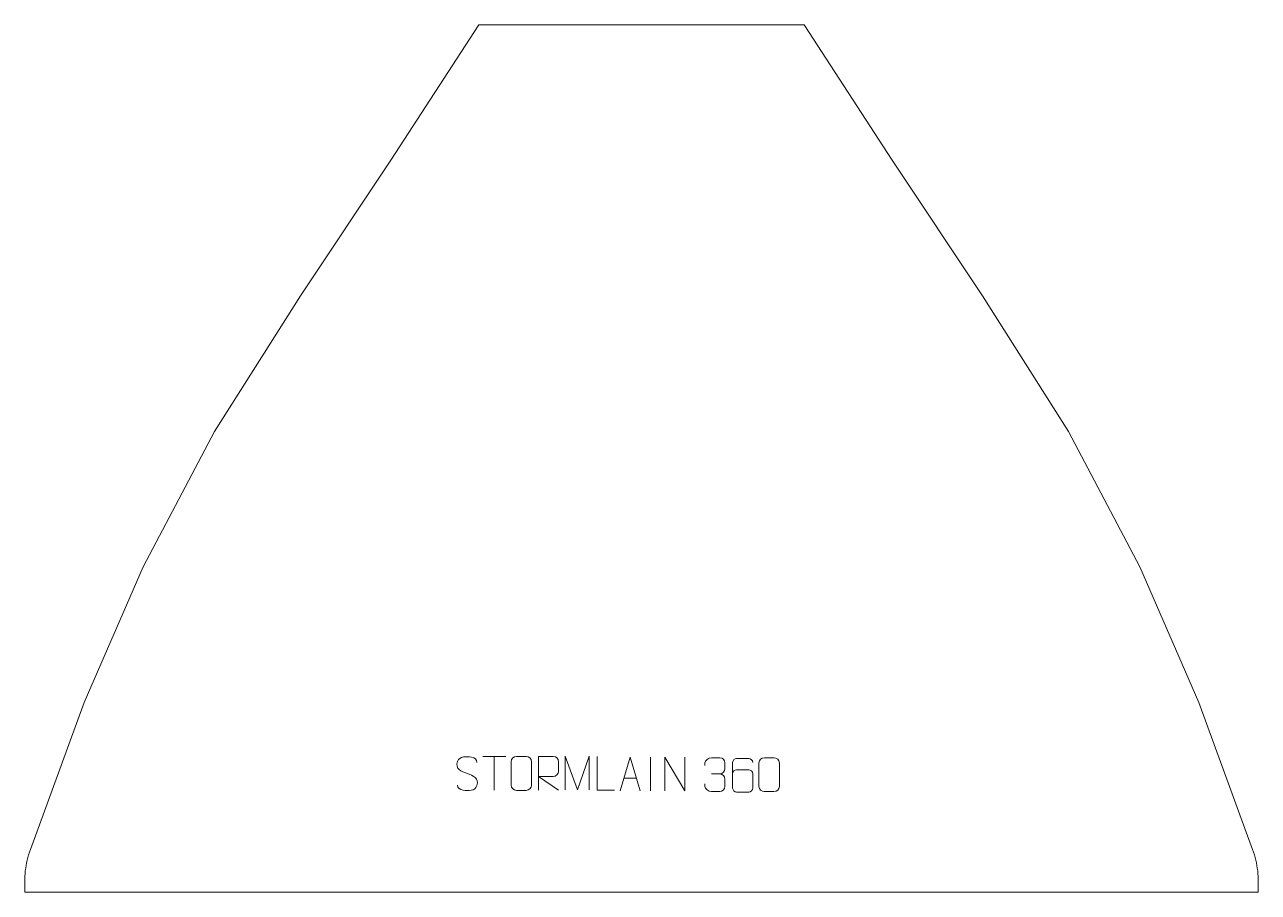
# Model space of a CAD drawing. Header units: millimetres. Extents: x -455 to 455, y 1002 to 1642.
import ezdxf

# ---------------------------------------------------------------- set-up
doc = ezdxf.new("R2010")
doc.units = ezdxf.units.MM
doc.header["$MEASUREMENT"] = 0
doc.layers.add('layer 1', color=7, linetype='Continuous')

msp = doc.modelspace()

# ---------------------------------------------------------------- linework, layer by layer
at = {"layer": 'layer 1', "color": 242, "lineweight": 9}
msp.add_open_spline([(-120.0005, 1642.499), (-120.0005, 1642.499), (119.9997, 1642.499), (119.9997, 1642.499), (119.9997, 1642.499), (119.9997, 1642.499), (184.9988, 1542.4982), (184.9988, 1542.4982), (184.9988, 1542.4982), (184.9988, 1542.4982), (251.4997, 1442.4988), (251.4997, 1442.4988), (251.4997, 1442.4988), (251.4997, 1442.4988), (314.9989, 1342.4994), (314.9989, 1342.4994), (314.9989, 1342.4994), (314.9989, 1342.4994), (367.4991, 1242.4985), (367.4991, 1242.4985), (367.4991, 1242.4985), (367.4991, 1242.4985), (410.9999, 1142.4991), (410.9999, 1142.4991), (410.9999, 1142.4991), (410.9999, 1142.4991), (450.7709, 1034.0301), (450.7709, 1034.0301), (450.7709, 1034.0301), (450.7709, 1034.0301), (451.4402, 1032.1183), (451.4402, 1032.1183), (451.4402, 1032.1183), (451.4402, 1032.1183), (452.054, 1030.1866), (452.054, 1030.1866), (452.054, 1030.1866), (452.054, 1030.1866), (452.6098, 1028.239), (452.6098, 1028.239), (452.6098, 1028.239), (452.6098, 1028.239), (453.1096, 1026.2768), (453.1096, 1026.2768), (453.1096, 1026.2768), (453.1096, 1026.2768), (453.5509, 1024.2985), (453.5509, 1024.2985), (453.5509, 1024.2985), (453.5509, 1024.2985), (453.9342, 1022.31), (453.9342, 1022.31), (453.9342, 1022.31), (453.9342, 1022.31), (454.2589, 1020.3106), (454.2589, 1020.3106), (454.2589, 1020.3106), (454.2589, 1020.3106), (454.5254, 1018.3018), (454.5254, 1018.3018), (454.5254, 1018.3018), (454.5254, 1018.3018), (454.7325, 1016.2866), (454.7325, 1016.2866), (454.7325, 1016.2866), (454.7325, 1016.2866), (454.8809, 1014.2662), (454.8809, 1014.2662), (454.8809, 1014.2662), (454.8809, 1014.2662), (454.9696, 1012.2428), (454.9696, 1012.2428), (454.9696, 1012.2428), (454.9696, 1012.2428), (454.9989, 1010.2171), (454.9989, 1010.2171), (454.9989, 1010.2171), (454.9989, 1010.2171), (454.9989, 1002.4995), (454.9989, 1002.4995), (454.9989, 1002.4995), (454.9989, 1002.4995), (-454.9993, 1002.4995), (-454.9993, 1002.4995), (-454.9993, 1002.4995), (-454.9993, 1002.4995), (-454.9993, 1010.2171), (-454.9993, 1010.2171), (-454.9993, 1010.2171), (-454.9993, 1010.2171), (-454.9704, 1012.2428), (-454.9704, 1012.2428), (-454.9704, 1012.2428), (-454.9704, 1012.2428), (-454.8813, 1014.2662), (-454.8813, 1014.2662), (-454.8813, 1014.2662), (-454.8813, 1014.2662), (-454.7328, 1016.2866), (-454.7328, 1016.2866), (-454.7328, 1016.2866), (-454.7328, 1016.2866), (-454.5261, 1018.3018), (-454.5261, 1018.3018), (-454.5261, 1018.3018), (-454.5261, 1018.3018), (-454.2597, 1020.3106), (-454.2597, 1020.3106), (-454.2597, 1020.3106), (-454.2597, 1020.3106), (-453.935, 1022.31), (-453.935, 1022.31), (-453.935, 1022.31), (-453.935, 1022.31), (-453.5516, 1024.2985), (-453.5516, 1024.2985), (-453.5516, 1024.2985), (-453.5516, 1024.2985), (-453.11, 1026.2768), (-453.11, 1026.2768), (-453.11, 1026.2768), (-453.11, 1026.2768), (-452.6102, 1028.239), (-452.6102, 1028.239), (-452.6102, 1028.239), (-452.6102, 1028.239), (-452.0547, 1030.1866), (-452.0547, 1030.1866), (-452.0547, 1030.1866), (-452.0547, 1030.1866), (-451.4421, 1032.1183), (-451.4421, 1032.1183), (-451.4421, 1032.1183), (-451.4421, 1032.1183), (-450.7713, 1034.0301), (-450.7713, 1034.0301), (-450.7713, 1034.0301), (-450.7713, 1034.0301), (-411.0006, 1142.4991), (-411.0006, 1142.4991), (-411.0006, 1142.4991), (-411.0006, 1142.4991), (-367.4999, 1242.4985), (-367.4999, 1242.4985), (-367.4999, 1242.4985), (-367.4999, 1242.4985), (-314.9996, 1342.4994), (-314.9996, 1342.4994), (-314.9996, 1342.4994), (-314.9996, 1342.4994), (-251.5005, 1442.4988), (-251.5005, 1442.4988), (-251.5005, 1442.4988), (-251.5005, 1442.4988), (-185.0007, 1542.4982), (-185.0007, 1542.4982), (-185.0007, 1542.4982), (-185.0007, 1542.4982), (-120.0005, 1642.499), (-120.0005, 1642.499)], degree=3, knots=[0, 0, 0, 0, 0.02439024, 0.02439024, 0.02439024, 0.02439024, 0.04878049, 0.04878049, 0.04878049, 0.04878049, 0.07317073, 0.07317073, 0.07317073, 0.07317073, 0.09756098, 0.09756098, 0.09756098, 0.09756098, 0.12195122, 0.12195122, 0.12195122, 0.12195122, 0.14634146, 0.14634146, 0.14634146, 0.14634146, 0.17073171, 0.17073171, 0.17073171, 0.17073171, 0.19512195, 0.19512195, 0.19512195, 0.19512195, 0.2195122, 0.2195122, 0.2195122, 0.2195122, 0.24390244, 0.24390244, 0.24390244, 0.24390244, 0.26829268, 0.26829268, 0.26829268, 0.26829268, 0.29268293, 0.29268293, 0.29268293, 0.29268293, 0.31707317, 0.31707317, 0.31707317, 0.31707317, 0.34146341, 0.34146341, 0.34146341, 0.34146341, 0.36585366, 0.36585366, 0.36585366, 0.36585366, 0.3902439, 0.3902439, 0.3902439, 0.3902439, 0.41463415, 0.41463415, 0.41463415, 0.41463415, 0.43902439, 0.43902439, 0.43902439, 0.43902439, 0.46341463, 0.46341463, 0.46341463, 0.46341463, 0.48780488, 0.48780488, 0.48780488, 0.48780488, 0.51219512, 0.51219512, 0.51219512, 0.51219512, 0.53658537, 0.53658537, 0.53658537, 0.53658537, 0.56097561, 0.56097561, 0.56097561, 0.56097561, 0.58536585, 0.58536585, 0.58536585, 0.58536585, 0.6097561, 0.6097561, 0.6097561, 0.6097561, 0.63414634, 0.63414634, 0.63414634, 0.63414634, 0.65853659, 0.65853659, 0.65853659, 0.65853659, 0.68292683, 0.68292683, 0.68292683, 0.68292683, 0.70731707, 0.70731707, 0.70731707, 0.70731707, 0.73170732, 0.73170732, 0.73170732, 0.73170732, 0.75609756, 0.75609756, 0.75609756, 0.75609756, 0.7804878, 0.7804878, 0.7804878, 0.7804878, 0.80487805, 0.80487805, 0.80487805, 0.80487805, 0.82926829, 0.82926829, 0.82926829, 0.82926829, 0.85365854, 0.85365854, 0.85365854, 0.85365854, 0.87804878, 0.87804878, 0.87804878, 0.87804878, 0.90243902, 0.90243902, 0.90243902, 0.90243902, 0.92682927, 0.92682927, 0.92682927, 0.92682927, 0.95121951, 0.95121951, 0.95121951, 0.95121951, 1, 1, 1, 1], dxfattribs=at)
at = {"layer": 'layer 1', "color": 250, "lineweight": 9}
for points, knots in [([(-128.5999, 1090.2188), (-132.8482, 1091.6892), (-137.7563, 1093.485), (-135.7512, 1099.0053), (-135.7512, 1099.0053), (-134.2477, 1103.1452), (-129.0341, 1102.7567), (-125.4305, 1102.1556), (-125.4305, 1102.1556), (-122.5699, 1101.6784), (-121.7052, 1100.4652), (-121.3946, 1098.3811)], [0, 0, 0, 0, 0.25, 0.25, 0.25, 0.25, 0.5, 0.5, 0.5, 0.5, 1, 1, 1, 1]), ([(-92.1806, 1102.718), (-89.8145, 1102.718), (-87.448, 1102.718), (-85.0815, 1102.718), (-85.0815, 1102.718), (-83.101, 1102.7536), (-81.075, 1101.2593), (-81.0479, 1098.8172), (-81.0479, 1098.8172), (-81.0483, 1093.0598), (-81.0483, 1087.302), (-81.0479, 1081.5438), (-81.0479, 1081.5438), (-81.19, 1079.2162), (-82.8964, 1077.7339), (-85.0815, 1077.7231), (-85.0815, 1077.7231), (-87.4539, 1077.7235), (-89.8263, 1077.7235), (-92.1983, 1077.7231), (-92.1983, 1077.7231), (-94.1568, 1077.6175), (-96.1632, 1079.5054), (-96.1518, 1081.5264), (-96.1518, 1081.5264), (-96.1514, 1087.307), (-96.1514, 1093.0873), (-96.1518, 1098.8671), (-96.1518, 1098.8671), (-96.1475, 1101.0091), (-94.3704, 1102.7316), (-92.1806, 1102.718)], [0, 0, 0, 0, 0.11111111, 0.11111111, 0.11111111, 0.11111111, 0.22222222, 0.22222222, 0.22222222, 0.22222222, 0.33333333, 0.33333333, 0.33333333, 0.33333333, 0.44444444, 0.44444444, 0.44444444, 0.44444444, 0.55555556, 0.55555556, 0.55555556, 0.55555556, 0.66666667, 0.66666667, 0.66666667, 0.66666667, 0.77777778, 0.77777778, 0.77777778, 0.77777778, 1, 1, 1, 1]), ([(-75.9319, 1077.742), (-75.9319, 1077.742), (-75.9319, 1102.6955), (-75.9319, 1102.6955), (-75.9319, 1102.6955), (-72.3371, 1102.6955), (-68.7416, 1102.6955), (-65.1464, 1102.6955), (-65.1464, 1102.6955), (-62.8211, 1102.6578), (-61.2638, 1101.1678), (-61.2679, 1098.8014), (-61.2679, 1098.8014), (-61.2683, 1096.7659), (-61.2683, 1093.7065), (-61.2679, 1091.6705), (-61.2679, 1091.6705), (-61.2744, 1089.795), (-63.0867, 1087.8532), (-65.0962, 1087.8341), (-65.0962, 1087.8341), (-65.0962, 1087.8341), (-75.9319, 1087.8341), (-75.9319, 1087.8341), (-75.9319, 1087.8341), (-75.9319, 1087.8341), (-61.2772, 1077.742), (-61.2772, 1077.742)], [0, 0, 0, 0, 0.125, 0.125, 0.125, 0.125, 0.25, 0.25, 0.25, 0.25, 0.375, 0.375, 0.375, 0.375, 0.5, 0.5, 0.5, 0.5, 0.625, 0.625, 0.625, 0.625, 0.75, 0.75, 0.75, 0.75, 1, 1, 1, 1]), ([(-56.2326, 1078.0032), (-56.2326, 1078.0032), (-56.2326, 1102.9611), (-56.2326, 1102.9611), (-56.2326, 1102.9611), (-56.2326, 1102.9611), (-47.3075, 1078.0032), (-47.3075, 1078.0032), (-47.3075, 1078.0032), (-47.3075, 1078.0032), (-38.5476, 1102.9606), (-38.5476, 1102.9606), (-38.5476, 1102.9606), (-38.5476, 1102.9606), (-38.5476, 1078.0032), (-38.5476, 1078.0032)], [0, 0, 0, 0, 0.2, 0.2, 0.2, 0.2, 0.4, 0.4, 0.4, 0.4, 0.6, 0.6, 0.6, 0.6, 1, 1, 1, 1]), ([(-19.8188, 1077.7419), (-19.8188, 1077.7419), (-32.7679, 1077.7419), (-32.7679, 1077.7419), (-32.7679, 1077.7419), (-32.7679, 1077.7419), (-32.7679, 1102.6955), (-32.7679, 1102.6955)], [0, 0, 0, 0, 0.33333333, 0.33333333, 0.33333333, 0.33333333, 1, 1, 1, 1]), ([(-15.8345, 1077.3378), (-15.8345, 1077.3378), (-8.4635, 1102.2913), (-8.4635, 1102.2913), (-8.4635, 1102.2913), (-8.4635, 1102.2913), (-0.8936, 1077.3378), (-0.8936, 1077.3378)], [0, 0, 0, 0, 0.33333333, 0.33333333, 0.33333333, 0.33333333, 1, 1, 1, 1]), ([(17.3085, 1077.3378), (17.3085, 1077.3378), (17.3085, 1102.2913), (17.3085, 1102.2913), (17.3085, 1102.2913), (17.3085, 1102.2913), (31.9633, 1077.3378), (31.9633, 1077.3378), (31.9633, 1077.3378), (31.9633, 1077.3378), (31.9633, 1102.2913), (31.9633, 1102.2913)], [0, 0, 0, 0, 0.25, 0.25, 0.25, 0.25, 0.5, 0.5, 0.5, 0.5, 1, 1, 1, 1]), ([(46.828, 1096.0597), (46.828, 1096.0597), (46.828, 1097.9169), (46.828, 1097.9169), (46.828, 1097.9169), (46.8137, 1099.6588), (49.4782, 1101.7769), (51.5373, 1101.7542), (51.5373, 1101.7542), (53.6014, 1101.7542), (55.6654, 1101.7542), (57.7291, 1101.7542), (57.7291, 1101.7542), (59.9236, 1101.763), (61.5219, 1099.9162), (61.5663, 1098.0041), (61.5663, 1098.0041), (61.5659, 1096.569), (61.5659, 1095.1339), (61.5663, 1093.6984), (61.5663, 1093.6984), (61.5177, 1092.0449), (59.9151, 1089.8149), (57.7168, 1089.8249), (57.7168, 1089.8249), (59.9205, 1089.8137), (61.5285, 1088.0105), (61.5825, 1085.951), (61.5825, 1085.951), (61.5821, 1084.1663), (61.5821, 1082.3816), (61.5825, 1080.5965), (61.5825, 1080.5965), (61.5926, 1078.5351), (59.5377, 1076.772), (57.7168, 1076.7801), (57.7168, 1076.7801), (55.6515, 1076.7804), (53.5863, 1076.7804), (51.5207, 1076.7801), (51.5207, 1076.7801), (49.3521, 1076.7916), (46.8211, 1079.1918), (46.8025, 1080.6536), (46.8025, 1080.6536), (46.8025, 1080.6536), (46.8025, 1082.5622), (46.8025, 1082.5622)], [0, 0, 0, 0, 0.07692308, 0.07692308, 0.07692308, 0.07692308, 0.15384615, 0.15384615, 0.15384615, 0.15384615, 0.23076923, 0.23076923, 0.23076923, 0.23076923, 0.30769231, 0.30769231, 0.30769231, 0.30769231, 0.38461538, 0.38461538, 0.38461538, 0.38461538, 0.46153846, 0.46153846, 0.46153846, 0.46153846, 0.53846154, 0.53846154, 0.53846154, 0.53846154, 0.61538462, 0.61538462, 0.61538462, 0.61538462, 0.69230769, 0.69230769, 0.69230769, 0.69230769, 0.76923077, 0.76923077, 0.76923077, 0.76923077, 0.84615385, 0.84615385, 0.84615385, 0.84615385, 1, 1, 1, 1]), ([(82.0658, 1098.3552), (82.0417, 1099.6947), (80.6855, 1101.3479), (79.1136, 1101.3136), (79.1136, 1101.3136), (76.1288, 1101.3133), (73.1436, 1101.3133), (70.1582, 1101.3136), (70.1582, 1101.3136), (68.9391, 1101.3285), (67.2109, 1099.8909), (67.2059, 1098.3552), (67.2059, 1098.3552), (67.2062, 1091.9947), (67.2062, 1085.6339), (67.2059, 1079.2732), (67.2059, 1079.2732), (67.2106, 1078.1103), (68.9391, 1076.3392), (70.1582, 1076.3148), (70.1582, 1076.3148), (73.1436, 1076.3151), (76.1288, 1076.3151), (79.1136, 1076.3148), (79.1136, 1076.3148), (80.3917, 1076.3586), (82.0614, 1077.9731), (82.0658, 1079.2732), (82.0658, 1079.2732), (82.0658, 1082.8565), (82.0658, 1086.4396), (82.0658, 1090.0223), (82.0658, 1090.0223), (82.0273, 1091.5005), (80.4446, 1092.9334), (79.1136, 1092.9314), (79.1136, 1092.9314), (76.1288, 1092.9317), (73.1436, 1092.9317), (70.1582, 1092.9314), (70.1582, 1092.9314), (68.8287, 1092.9364), (67.1857, 1091.4291), (67.2274, 1090.0006)], [0, 0, 0, 0, 0.08333333, 0.08333333, 0.08333333, 0.08333333, 0.16666667, 0.16666667, 0.16666667, 0.16666667, 0.25, 0.25, 0.25, 0.25, 0.33333333, 0.33333333, 0.33333333, 0.33333333, 0.41666667, 0.41666667, 0.41666667, 0.41666667, 0.5, 0.5, 0.5, 0.5, 0.58333333, 0.58333333, 0.58333333, 0.58333333, 0.66666667, 0.66666667, 0.66666667, 0.66666667, 0.75, 0.75, 0.75, 0.75, 0.83333333, 0.83333333, 0.83333333, 0.83333333, 1, 1, 1, 1]), ([(90.6117, 1101.7665), (92.9778, 1101.7665), (95.3443, 1101.7665), (97.7108, 1101.7665), (97.7108, 1101.7665), (99.6913, 1101.8021), (101.7173, 1100.3078), (101.7444, 1097.8657), (101.7444, 1097.8657), (101.744, 1092.1083), (101.744, 1086.3505), (101.7444, 1080.5923), (101.7444, 1080.5923), (101.6023, 1078.2647), (99.8959, 1076.7824), (97.7108, 1076.7716), (97.7108, 1076.7716), (95.3384, 1076.772), (92.966, 1076.772), (90.594, 1076.7716), (90.594, 1076.7716), (88.6355, 1076.666), (86.6291, 1078.5539), (86.6405, 1080.5749), (86.6405, 1080.5749), (86.6409, 1086.3555), (86.6409, 1092.1358), (86.6405, 1097.9156), (86.6405, 1097.9156), (86.6448, 1100.0576), (88.4219, 1101.7801), (90.6117, 1101.7665)], [0, 0, 0, 0, 0.11111111, 0.11111111, 0.11111111, 0.11111111, 0.22222222, 0.22222222, 0.22222222, 0.22222222, 0.33333333, 0.33333333, 0.33333333, 0.33333333, 0.44444444, 0.44444444, 0.44444444, 0.44444444, 0.55555556, 0.55555556, 0.55555556, 0.55555556, 0.66666667, 0.66666667, 0.66666667, 0.66666667, 0.77777778, 0.77777778, 0.77777778, 0.77777778, 1, 1, 1, 1]), ([(-128.5999, 1090.2187), (-124.5813, 1088.572), (-119.5518, 1086.6837), (-121.3858, 1081.3234), (-121.3858, 1081.3234), (-122.8456, 1077.057), (-127.7564, 1077.3137), (-131.4825, 1077.8684), (-131.4825, 1077.8684), (-134.2325, 1078.2782), (-135.4534, 1079.4917), (-135.8314, 1081.6039)], [0, 0, 0, 0, 0.25, 0.25, 0.25, 0.25, 0.5, 0.5, 0.5, 0.5, 1, 1, 1, 1])]:
    msp.add_open_spline(points, degree=3, knots=knots, dxfattribs=at)
for points in [[(-117.0935, 1102.672), (-117.0935, 1102.672), (-100.1063, 1102.672), (-100.1063, 1102.672)], [(-108.5997, 1077.742), (-108.5997, 1077.742), (-108.5997, 1102.6955), (-108.5997, 1102.6955)], [(6.6359, 1102.3016), (6.6359, 1102.3016), (6.6359, 1077.3275), (6.6359, 1077.3275)], [(-13.1119, 1086.5872), (-13.1119, 1086.5872), (-3.6162, 1086.5872), (-3.6162, 1086.5872)], [(51.5377, 1089.8145), (51.5377, 1089.8145), (57.7341, 1089.8145), (57.7341, 1089.8145)]]:
    msp.add_open_spline(points, degree=3, dxfattribs=at)

doc.saveas('drawing.dxf')
